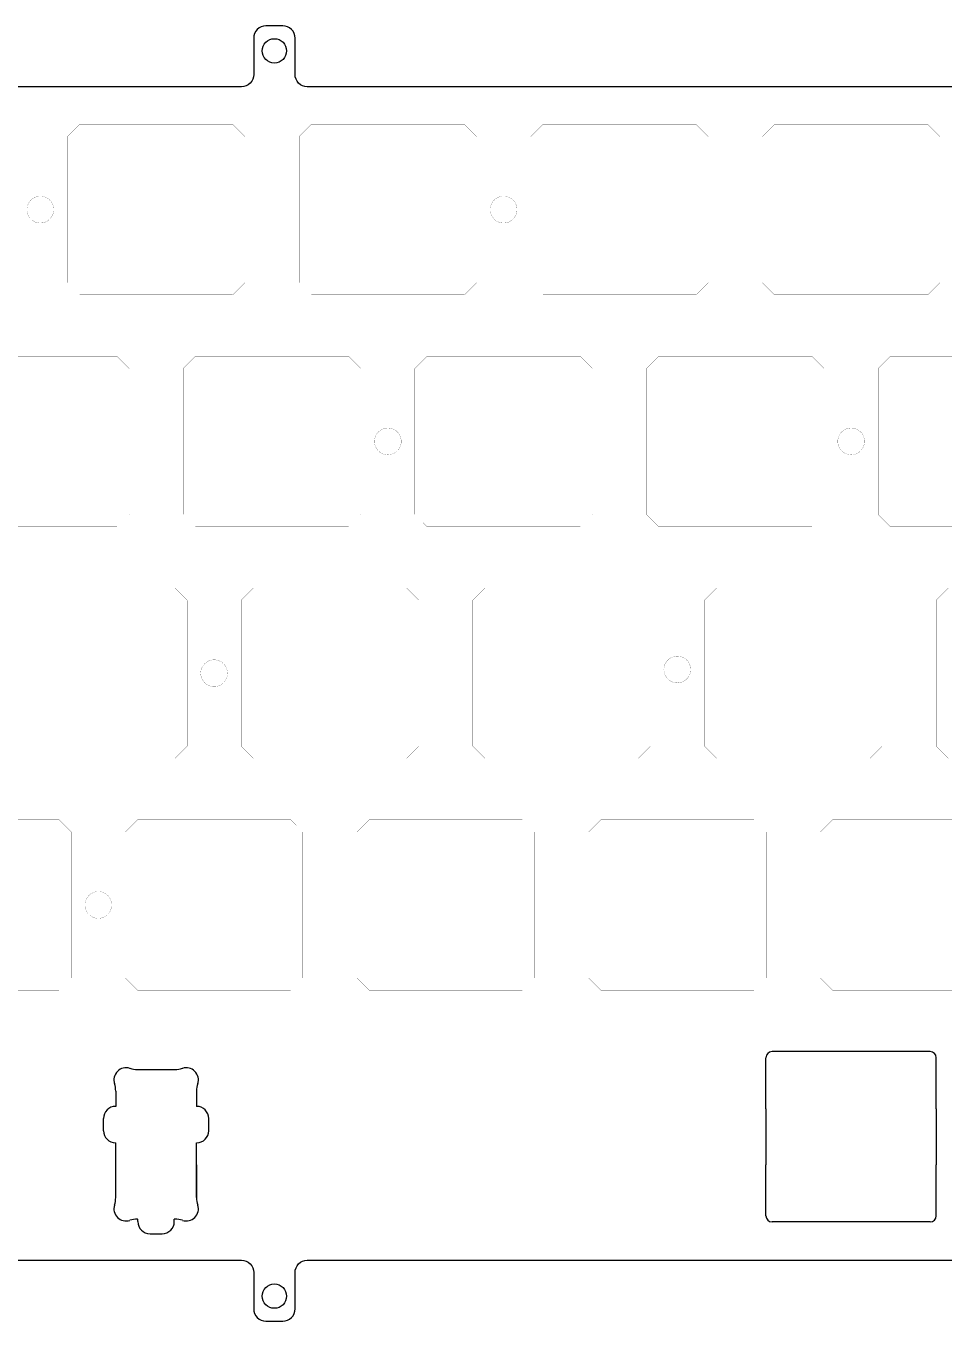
# Model space of a CAD drawing. Header units: millimetres. Extents: x 119 to 405, y 14 to 121.
# Drawn here: x 194.1 to 269.6, y 14.3 to 120.7 of the extents above; entities that cross this region are included whole.
import ezdxf

# ---------------------------------------------------------------- set-up
doc = ezdxf.new("R2010")
doc.units = ezdxf.units.MM
doc.layers.add('Mechanical1', color=6, linetype='Continuous')

msp = doc.modelspace()

# ---------------------------------------------------------------- linework, layer by layer
at = {"color": 7, "true_color": 0xffffff}
for p, q in [((268.45, 36.41), (255.45, 36.41)), ((254.95, 31.71), (254.95, 35.91)), ((268.95, 31.71), (268.95, 35.91)), ((203.26, 34.94), (206.35, 34.94)), ((201.48, 33.16), (201.48, 31.91)), ((208.13, 33.16), (208.13, 31.91)), ((200.48, 29.91), (200.48, 30.91)), ((209.13, 29.91), (209.13, 30.91)), ((254.95, 31.71), (254.95, 27.11)), ((268.95, 31.71), (268.95, 27.11)), ((201.48, 24.41), (201.48, 28.91)), ((208.13, 24.41), (208.13, 28.91)), ((208.13, 27.11), (208.13, 24.41)), ((254.95, 22.91), (254.95, 27.11)), ((268.95, 22.91), (268.95, 27.11)), ((203.26, 22.64), (203.3, 22.64)), ((203.3, 22.44), (203.3, 22.64)), ((206.3, 22.44), (206.3, 22.64)), ((206.35, 22.64), (206.3, 22.64)), ((268.45, 22.41), (255.45, 22.41)), ((204.3, 21.44), (205.3, 21.44))]:
    msp.add_line(p, q, dxfattribs=at)
for points in [[(216.23, 116.71), (216.23, 119.71, 0.414214), (215.23, 120.71), (213.83, 120.71, 0.414214), (212.83, 119.71), (212.83, 116.71, -0.414214), (211.83, 115.71), (131.4, 115.71, -0.414214), (130.4, 116.71), (130.4, 119.71, 0.414214), (129.4, 120.71), (128, 120.71)], [(311.21, 116.71), (311.21, 119.71, 0.414214), (310.21, 120.71), (308.81, 120.71, 0.414214), (307.81, 119.71), (307.81, 116.71, -0.414214), (306.81, 115.71), (217.23, 115.71, -0.414214), (216.23, 116.71)], [(128, 14.26), (129.4, 14.26, 0.414214), (130.4, 15.26), (130.4, 18.26, -0.414214), (131.4, 19.26), (211.83, 19.26, -0.414214), (212.83, 18.26), (212.83, 15.26, 0.414214), (213.83, 14.26)], [(213.83, 14.26), (215.23, 14.26, 0.414214), (216.23, 15.26), (216.23, 18.26, -0.414214), (217.23, 19.26), (306.81, 19.26, -0.414214), (307.81, 18.26), (307.81, 15.26, 0.414214), (308.81, 14.26)]]:
    msp.add_lwpolyline(points, format="xyb", dxfattribs=at)
for centre in [(214.53, 118.66), (214.53, 16.31)]:
    msp.add_circle(centre, 1, dxfattribs=at)
for centre, radius, start, end in [((255.45, 35.91), 0.5, 90, 180), ((268.45, 35.91), 0.5, 0, 90), ((202.33, 34.08), 1, 72.0237, 197.9763), ((203.26, 36.94), 2, 252.0237, 270), ((206.35, 36.94), 2, 270, 287.9763), ((207.28, 34.08), 1, 342.0237, 107.9763), ((199.48, 33.16), 2, 0, 17.9763), ((210.13, 33.16), 2, 162.0237, 180), ((201.48, 30.91), 1, 90, 180), ((208.13, 30.91), 1, 0, 90), ((201.48, 29.91), 1, 180, 270), ((208.13, 29.91), 1, 270, 0), ((202.33, 23.49), 1, 162.0237, 287.9763), ((199.48, 24.41), 2, 342.0237, 0), ((207.28, 23.49), 1, 252.0237, 17.9763), ((210.13, 24.41), 2, 180, 197.9763), ((203.26, 20.64), 2, 90, 107.9763), ((204.3, 22.44), 1, 180, 270), ((205.3, 22.44), 1, 270, 0), ((206.35, 20.64), 2, 72.0237, 90), ((255.45, 22.91), 0.5, 180, 270), ((268.45, 22.91), 0.5, 270, 360)]:
    msp.add_arc(centre, radius, start, end, dxfattribs=at)
at = {"layer": 'Mechanical1', "color": 7, "true_color": 0xffffff, "const_width": 0.0127}
for points in [[(197.51, 111.61), (198.51, 112.61)], [(198.51, 112.61), (211.11, 112.61)], [(211.11, 112.61), (212.11, 111.61)], [(216.56, 111.61), (217.56, 112.61)], [(217.56, 112.61), (230.16, 112.61)], [(230.16, 112.61), (231.16, 111.61)], [(235.61, 111.61), (236.61, 112.61)], [(236.61, 112.61), (249.21, 112.61)], [(249.21, 112.61), (250.21, 111.61)], [(254.66, 111.61), (255.66, 112.61)], [(255.66, 112.61), (268.26, 112.61)], [(268.26, 112.61), (269.26, 111.61)], [(197.51, 99.61), (197.51, 111.61)], [(212.11, 99.61), (212.11, 111.61)], [(216.56, 99.61), (216.56, 111.61)], [(231.16, 99.61), (231.16, 111.61)], [(235.61, 99.61), (235.61, 111.61)], [(250.21, 99.61), (250.21, 111.61)], [(254.66, 99.61), (254.66, 111.61)], [(269.26, 99.61), (269.26, 111.61)], [(197.51, 99.61), (198.51, 98.61)], [(211.11, 98.61), (212.11, 99.61)], [(216.56, 99.61), (217.56, 98.61)], [(230.16, 98.61), (231.16, 99.61)], [(235.61, 99.61), (236.61, 98.61)], [(249.21, 98.61), (250.21, 99.61)], [(254.66, 99.61), (255.66, 98.61)], [(268.26, 98.61), (269.26, 99.61)], [(198.51, 98.61), (211.11, 98.61)], [(217.56, 98.61), (230.16, 98.61)], [(236.61, 98.61), (249.21, 98.61)], [(255.66, 98.61), (268.26, 98.61)], [(188.98, 93.56), (201.58, 93.56)], [(201.58, 93.56), (202.58, 92.56)], [(207.03, 92.56), (208.03, 93.56)], [(208.03, 93.56), (220.63, 93.56)], [(220.63, 93.56), (221.63, 92.56)], [(226.08, 92.56), (227.08, 93.56)], [(227.08, 93.56), (239.68, 93.56)], [(239.68, 93.56), (240.68, 92.56)], [(245.13, 92.56), (246.13, 93.56)], [(246.13, 93.56), (258.73, 93.56)], [(258.73, 93.56), (259.73, 92.56)], [(264.18, 92.56), (265.18, 93.56)], [(265.18, 93.56), (277.78, 93.56)], [(202.58, 80.56), (202.58, 92.56)], [(207.03, 80.56), (207.03, 92.56)], [(221.63, 80.56), (221.63, 92.56)], [(226.08, 80.56), (226.08, 92.56)], [(240.68, 80.56), (240.68, 92.56)], [(245.13, 80.56), (245.13, 92.56)], [(259.73, 80.56), (259.73, 92.56)], [(264.18, 80.56), (264.18, 92.56)], [(201.58, 79.56), (202.58, 80.56)], [(207.03, 80.56), (208.03, 79.56)], [(220.63, 79.56), (221.63, 80.56)], [(226.08, 80.56), (227.08, 79.56)], [(239.68, 79.56), (240.68, 80.56)], [(245.13, 80.56), (246.13, 79.56)], [(258.73, 79.56), (259.73, 80.56)], [(264.18, 80.56), (265.18, 79.56)], [(188.98, 79.56), (201.58, 79.56)], [(208.03, 79.56), (220.63, 79.56)], [(227.08, 79.56), (239.68, 79.56)], [(246.13, 79.56), (258.73, 79.56)], [(265.18, 79.56), (277.78, 79.56)], [(193.75, 74.51), (206.35, 74.51)], [(206.35, 74.51), (207.35, 73.51)], [(211.8, 73.51), (212.8, 74.51)], [(212.8, 74.51), (225.4, 74.51)], [(225.4, 74.51), (226.4, 73.51)], [(230.85, 73.51), (231.85, 74.51)], [(231.85, 74.51), (244.45, 74.51)], [(244.45, 74.51), (245.45, 73.51)], [(249.9, 73.51), (250.9, 74.51)], [(250.9, 74.51), (263.5, 74.51)], [(263.5, 74.51), (264.5, 73.51)], [(268.95, 73.51), (269.95, 74.51)], [(207.35, 61.51), (207.35, 73.51)], [(211.8, 61.51), (211.8, 73.51)], [(226.4, 61.51), (226.4, 73.51)], [(230.85, 61.51), (230.85, 73.51)], [(245.45, 61.51), (245.45, 73.51)], [(249.9, 61.51), (249.9, 73.51)], [(264.5, 61.51), (264.5, 73.51)], [(268.95, 61.51), (268.95, 73.51)], [(206.35, 60.51), (207.35, 61.51)], [(211.8, 61.51), (212.8, 60.51)], [(225.4, 60.51), (226.4, 61.51)], [(230.85, 61.51), (231.85, 60.51)], [(244.45, 60.51), (245.45, 61.51)], [(249.9, 61.51), (250.9, 60.51)], [(263.5, 60.51), (264.5, 61.51)], [(268.95, 61.51), (269.95, 60.51)], [(193.75, 60.51), (206.35, 60.51)], [(212.8, 60.51), (225.4, 60.51)], [(231.85, 60.51), (244.45, 60.51)], [(250.9, 60.51), (263.5, 60.51)], [(184.22, 55.46), (196.82, 55.46)], [(196.82, 55.46), (197.82, 54.46)], [(202.27, 54.46), (203.27, 55.46)], [(203.27, 55.46), (215.87, 55.46)], [(215.87, 55.46), (216.87, 54.46)], [(221.32, 54.46), (222.32, 55.46)], [(222.32, 55.46), (234.92, 55.46)], [(234.92, 55.46), (235.92, 54.46)], [(240.37, 54.46), (241.37, 55.46)], [(241.37, 55.46), (253.97, 55.46)], [(253.97, 55.46), (254.97, 54.46)], [(259.42, 54.46), (260.42, 55.46)], [(260.42, 55.46), (273.02, 55.46)], [(197.82, 42.46), (197.82, 54.46)], [(202.27, 42.46), (202.27, 54.46)], [(216.87, 42.46), (216.87, 54.46)], [(221.32, 42.46), (221.32, 54.46)], [(235.92, 42.46), (235.92, 54.46)], [(240.37, 42.46), (240.37, 54.46)], [(254.97, 42.46), (254.97, 54.46)], [(259.42, 42.46), (259.42, 54.46)], [(196.82, 41.46), (197.82, 42.46)], [(202.27, 42.46), (203.27, 41.46)], [(215.87, 41.46), (216.87, 42.46)], [(221.32, 42.46), (222.32, 41.46)], [(234.92, 41.46), (235.92, 42.46)], [(240.37, 42.46), (241.37, 41.46)], [(253.97, 41.46), (254.97, 42.46)], [(259.42, 42.46), (260.42, 41.46)], [(184.22, 41.46), (196.82, 41.46)], [(203.27, 41.46), (215.87, 41.46)], [(222.32, 41.46), (234.92, 41.46)], [(241.37, 41.46), (253.97, 41.46)], [(260.42, 41.46), (273.02, 41.46)]]:
    msp.add_lwpolyline(points, dxfattribs=at)
at = {"layer": 'Mechanical1', "color": 7, "true_color": 0xffffff, "const_width": 0.00635}
for points in [[(198.51, 112.61, 1), (198.51, 112.61, 1)], [(198.51, 112.61, 1), (198.51, 112.61, 1)], [(211.11, 112.61, 1), (211.11, 112.61, 1)], [(211.11, 112.61, 1), (211.11, 112.61, 1)], [(217.56, 112.61, 1), (217.56, 112.61, 1)], [(217.56, 112.61, 1), (217.56, 112.61, 1)], [(230.16, 112.61, 1), (230.16, 112.61, 1)], [(230.16, 112.61, 1), (230.16, 112.61, 1)], [(236.61, 112.61, 1), (236.61, 112.61, 1)], [(236.61, 112.61, 1), (236.61, 112.61, 1)], [(249.21, 112.61, 1), (249.21, 112.61, 1)], [(249.21, 112.61, 1), (249.21, 112.61, 1)], [(255.66, 112.61, 1), (255.66, 112.61, 1)], [(255.66, 112.61, 1), (255.66, 112.61, 1)], [(268.26, 112.61, 1), (268.26, 112.61, 1)], [(268.26, 112.61, 1), (268.26, 112.61, 1)], [(197.51, 111.61, 1), (197.51, 111.61, 1)], [(197.51, 111.61, 1), (197.51, 111.61, 1)], [(212.11, 111.61, 1), (212.11, 111.61, 1)], [(212.11, 111.61, 1), (212.11, 111.61, 1)], [(216.56, 111.61, 1), (216.56, 111.61, 1)], [(216.56, 111.61, 1), (216.56, 111.61, 1)], [(231.16, 111.61, 1), (231.16, 111.61, 1)], [(231.16, 111.61, 1), (231.16, 111.61, 1)], [(235.61, 111.61, 1), (235.61, 111.61, 1)], [(235.61, 111.61, 1), (235.61, 111.61, 1)], [(250.21, 111.61, 1), (250.21, 111.61, 1)], [(250.21, 111.61, 1), (250.21, 111.61, 1)], [(254.66, 111.61, 1), (254.66, 111.61, 1)], [(254.66, 111.61, 1), (254.66, 111.61, 1)], [(269.26, 111.61, 1), (269.26, 111.61, 1)], [(269.26, 111.61, 1), (269.26, 111.61, 1)], [(195.28, 106.71, 1), (195.29, 106.71, 1)], [(195.28, 106.71, 1), (195.29, 106.71, 1)], [(233.38, 106.71, 1), (233.39, 106.71, 1)], [(233.38, 106.71, 1), (233.39, 106.71, 1)], [(194.18, 105.61, 1), (194.19, 105.61, 1)], [(194.18, 105.61, 1), (194.19, 105.61, 1)], [(196.38, 105.61, 1), (196.39, 105.61, 1)], [(196.38, 105.61, 1), (196.39, 105.61, 1)], [(232.28, 105.61, 1), (232.29, 105.61, 1)], [(232.28, 105.61, 1), (232.29, 105.61, 1)], [(234.48, 105.61, 1), (234.49, 105.61, 1)], [(234.48, 105.61, 1), (234.49, 105.61, 1)], [(195.28, 104.51, 1), (195.29, 104.51, 1)], [(195.28, 104.51, 1), (195.29, 104.51, 1)], [(233.38, 104.51, 1), (233.39, 104.51, 1)], [(233.38, 104.51, 1), (233.39, 104.51, 1)], [(197.51, 99.61, 1), (197.51, 99.61, 1)], [(197.51, 99.61, 1), (197.51, 99.61, 1)], [(212.11, 99.61, 1), (212.11, 99.61, 1)], [(212.11, 99.61, 1), (212.11, 99.61, 1)], [(216.56, 99.61, 1), (216.56, 99.61, 1)], [(216.56, 99.61, 1), (216.56, 99.61, 1)], [(231.16, 99.61, 1), (231.16, 99.61, 1)], [(231.16, 99.61, 1), (231.16, 99.61, 1)], [(235.61, 99.61, 1), (235.61, 99.61, 1)], [(235.61, 99.61, 1), (235.61, 99.61, 1)], [(250.21, 99.61, 1), (250.21, 99.61, 1)], [(250.21, 99.61, 1), (250.21, 99.61, 1)], [(254.66, 99.61, 1), (254.66, 99.61, 1)], [(254.66, 99.61, 1), (254.66, 99.61, 1)], [(269.26, 99.61, 1), (269.26, 99.61, 1)], [(269.26, 99.61, 1), (269.26, 99.61, 1)], [(198.51, 98.61, 1), (198.51, 98.61, 1)], [(198.51, 98.61, 1), (198.51, 98.61, 1)], [(211.11, 98.61, 1), (211.11, 98.61, 1)], [(211.11, 98.61, 1), (211.11, 98.61, 1)], [(217.56, 98.61, 1), (217.56, 98.61, 1)], [(217.56, 98.61, 1), (217.56, 98.61, 1)], [(230.16, 98.61, 1), (230.16, 98.61, 1)], [(230.16, 98.61, 1), (230.16, 98.61, 1)], [(236.61, 98.61, 1), (236.61, 98.61, 1)], [(236.61, 98.61, 1), (236.61, 98.61, 1)], [(249.21, 98.61, 1), (249.21, 98.61, 1)], [(249.21, 98.61, 1), (249.21, 98.61, 1)], [(255.66, 98.61, 1), (255.66, 98.61, 1)], [(255.66, 98.61, 1), (255.66, 98.61, 1)], [(268.26, 98.61, 1), (268.26, 98.61, 1)], [(268.26, 98.61, 1), (268.26, 98.61, 1)], [(201.58, 93.56, 1), (201.59, 93.56, 1)], [(201.58, 93.56, 1), (201.59, 93.56, 1)], [(208.03, 93.56, 1), (208.04, 93.56, 1)], [(208.03, 93.56, 1), (208.04, 93.56, 1)], [(220.63, 93.56, 1), (220.64, 93.56, 1)], [(220.63, 93.56, 1), (220.64, 93.56, 1)], [(227.08, 93.56, 1), (227.09, 93.56, 1)], [(227.08, 93.56, 1), (227.09, 93.56, 1)], [(239.68, 93.56, 1), (239.69, 93.56, 1)], [(239.68, 93.56, 1), (239.69, 93.56, 1)], [(246.13, 93.56, 1), (246.14, 93.56, 1)], [(246.13, 93.56, 1), (246.14, 93.56, 1)], [(258.73, 93.56, 1), (258.74, 93.56, 1)], [(258.73, 93.56, 1), (258.74, 93.56, 1)], [(265.18, 93.56, 1), (265.19, 93.56, 1)], [(265.18, 93.56, 1), (265.19, 93.56, 1)], [(202.58, 92.56, 1), (202.59, 92.56, 1)], [(202.58, 92.56, 1), (202.59, 92.56, 1)], [(207.03, 92.56, 1), (207.04, 92.56, 1)], [(207.03, 92.56, 1), (207.04, 92.56, 1)], [(221.63, 92.56, 1), (221.64, 92.56, 1)], [(221.63, 92.56, 1), (221.64, 92.56, 1)], [(226.08, 92.56, 1), (226.09, 92.56, 1)], [(226.08, 92.56, 1), (226.09, 92.56, 1)], [(240.68, 92.56, 1), (240.69, 92.56, 1)], [(240.68, 92.56, 1), (240.69, 92.56, 1)], [(245.13, 92.56, 1), (245.14, 92.56, 1)], [(245.13, 92.56, 1), (245.14, 92.56, 1)], [(259.73, 92.56, 1), (259.74, 92.56, 1)], [(259.73, 92.56, 1), (259.74, 92.56, 1)], [(264.18, 92.56, 1), (264.19, 92.56, 1)], [(264.18, 92.56, 1), (264.19, 92.56, 1)], [(223.86, 87.66, 1), (223.86, 87.66, 1)], [(223.86, 87.66, 1), (223.86, 87.66, 1)], [(261.96, 87.66, 1), (261.96, 87.66, 1)], [(261.96, 87.66, 1), (261.96, 87.66, 1)], [(222.76, 86.56, 1), (222.76, 86.56, 1)], [(222.76, 86.56, 1), (222.76, 86.56, 1)], [(224.96, 86.56, 1), (224.96, 86.56, 1)], [(224.96, 86.56, 1), (224.96, 86.56, 1)], [(260.86, 86.56, 1), (260.86, 86.56, 1)], [(260.86, 86.56, 1), (260.86, 86.56, 1)], [(263.06, 86.56, 1), (263.06, 86.56, 1)], [(263.06, 86.56, 1), (263.06, 86.56, 1)], [(223.86, 85.46, 1), (223.86, 85.46, 1)], [(223.86, 85.46, 1), (223.86, 85.46, 1)], [(261.96, 85.46, 1), (261.96, 85.46, 1)], [(261.96, 85.46, 1), (261.96, 85.46, 1)], [(202.58, 80.56, 1), (202.59, 80.56, 1)], [(202.58, 80.56, 1), (202.59, 80.56, 1)], [(207.03, 80.56, 1), (207.04, 80.56, 1)], [(207.03, 80.56, 1), (207.04, 80.56, 1)], [(221.63, 80.56, 1), (221.64, 80.56, 1)], [(221.63, 80.56, 1), (221.64, 80.56, 1)], [(226.08, 80.56, 1), (226.09, 80.56, 1)], [(226.08, 80.56, 1), (226.09, 80.56, 1)], [(240.68, 80.56, 1), (240.69, 80.56, 1)], [(240.68, 80.56, 1), (240.69, 80.56, 1)], [(245.13, 80.56, 1), (245.14, 80.56, 1)], [(245.13, 80.56, 1), (245.14, 80.56, 1)], [(259.73, 80.56, 1), (259.74, 80.56, 1)], [(259.73, 80.56, 1), (259.74, 80.56, 1)], [(264.18, 80.56, 1), (264.19, 80.56, 1)], [(264.18, 80.56, 1), (264.19, 80.56, 1)], [(201.58, 79.56, 1), (201.59, 79.56, 1)], [(201.58, 79.56, 1), (201.59, 79.56, 1)], [(208.03, 79.56, 1), (208.04, 79.56, 1)], [(208.03, 79.56, 1), (208.04, 79.56, 1)], [(220.63, 79.56, 1), (220.64, 79.56, 1)], [(220.63, 79.56, 1), (220.64, 79.56, 1)], [(227.08, 79.56, 1), (227.09, 79.56, 1)], [(227.08, 79.56, 1), (227.09, 79.56, 1)], [(239.68, 79.56, 1), (239.69, 79.56, 1)], [(239.68, 79.56, 1), (239.69, 79.56, 1)], [(246.13, 79.56, 1), (246.14, 79.56, 1)], [(246.13, 79.56, 1), (246.14, 79.56, 1)], [(258.73, 79.56, 1), (258.74, 79.56, 1)], [(258.73, 79.56, 1), (258.74, 79.56, 1)], [(265.18, 79.56, 1), (265.19, 79.56, 1)], [(265.18, 79.56, 1), (265.19, 79.56, 1)], [(206.34, 74.51, 1), (206.35, 74.51, 1)], [(206.34, 74.51, 1), (206.35, 74.51, 1)], [(212.79, 74.51, 1), (212.8, 74.51, 1)], [(212.79, 74.51, 1), (212.8, 74.51, 1)], [(225.39, 74.51, 1), (225.4, 74.51, 1)], [(225.39, 74.51, 1), (225.4, 74.51, 1)], [(231.84, 74.51, 1), (231.85, 74.51, 1)], [(231.84, 74.51, 1), (231.85, 74.51, 1)], [(244.44, 74.51, 1), (244.45, 74.51, 1)], [(244.44, 74.51, 1), (244.45, 74.51, 1)], [(250.89, 74.51, 1), (250.9, 74.51, 1)], [(250.89, 74.51, 1), (250.9, 74.51, 1)], [(263.49, 74.51, 1), (263.5, 74.51, 1)], [(263.49, 74.51, 1), (263.5, 74.51, 1)], [(207.34, 73.51, 1), (207.35, 73.51, 1)], [(207.34, 73.51, 1), (207.35, 73.51, 1)], [(211.79, 73.51, 1), (211.8, 73.51, 1)], [(211.79, 73.51, 1), (211.8, 73.51, 1)], [(226.39, 73.51, 1), (226.4, 73.51, 1)], [(226.39, 73.51, 1), (226.4, 73.51, 1)], [(230.84, 73.51, 1), (230.85, 73.51, 1)], [(230.84, 73.51, 1), (230.85, 73.51, 1)], [(245.44, 73.51, 1), (245.45, 73.51, 1)], [(245.44, 73.51, 1), (245.45, 73.51, 1)], [(249.89, 73.51, 1), (249.9, 73.51, 1)], [(249.89, 73.51, 1), (249.9, 73.51, 1)], [(264.49, 73.51, 1), (264.5, 73.51, 1)], [(264.49, 73.51, 1), (264.5, 73.51, 1)], [(268.94, 73.51, 1), (268.95, 73.51, 1)], [(268.94, 73.51, 1), (268.95, 73.51, 1)], [(209.57, 68.61, 1), (209.57, 68.61, 1)], [(209.57, 68.61, 1), (209.57, 68.61, 1)], [(247.66, 68.91, 1), (247.66, 68.91, 1)], [(247.66, 68.91, 1), (247.66, 68.91, 1)], [(208.47, 67.51, 1), (208.47, 67.51, 1)], [(208.47, 67.51, 1), (208.47, 67.51, 1)], [(210.67, 67.51, 1), (210.67, 67.51, 1)], [(210.67, 67.51, 1), (210.67, 67.51, 1)], [(246.56, 67.81, 1), (246.56, 67.81, 1)], [(246.56, 67.81, 1), (246.56, 67.81, 1)], [(248.76, 67.81, 1), (248.76, 67.81, 1)], [(248.76, 67.81, 1), (248.76, 67.81, 1)], [(209.57, 66.41, 1), (209.57, 66.41, 1)], [(209.57, 66.41, 1), (209.57, 66.41, 1)], [(247.66, 66.71, 1), (247.66, 66.71, 1)], [(247.66, 66.71, 1), (247.66, 66.71, 1)], [(207.34, 61.51, 1), (207.35, 61.51, 1)], [(207.34, 61.51, 1), (207.35, 61.51, 1)], [(211.79, 61.51, 1), (211.8, 61.51, 1)], [(211.79, 61.51, 1), (211.8, 61.51, 1)], [(226.39, 61.51, 1), (226.4, 61.51, 1)], [(226.39, 61.51, 1), (226.4, 61.51, 1)], [(230.84, 61.51, 1), (230.85, 61.51, 1)], [(230.84, 61.51, 1), (230.85, 61.51, 1)], [(245.44, 61.51, 1), (245.45, 61.51, 1)], [(245.44, 61.51, 1), (245.45, 61.51, 1)], [(249.89, 61.51, 1), (249.9, 61.51, 1)], [(249.89, 61.51, 1), (249.9, 61.51, 1)], [(264.49, 61.51, 1), (264.5, 61.51, 1)], [(264.49, 61.51, 1), (264.5, 61.51, 1)], [(268.94, 61.51, 1), (268.95, 61.51, 1)], [(268.94, 61.51, 1), (268.95, 61.51, 1)], [(206.34, 60.51, 1), (206.35, 60.51, 1)], [(206.34, 60.51, 1), (206.35, 60.51, 1)], [(212.79, 60.51, 1), (212.8, 60.51, 1)], [(212.79, 60.51, 1), (212.8, 60.51, 1)], [(225.39, 60.51, 1), (225.4, 60.51, 1)], [(225.39, 60.51, 1), (225.4, 60.51, 1)], [(231.84, 60.51, 1), (231.85, 60.51, 1)], [(231.84, 60.51, 1), (231.85, 60.51, 1)], [(244.44, 60.51, 1), (244.45, 60.51, 1)], [(244.44, 60.51, 1), (244.45, 60.51, 1)], [(250.89, 60.51, 1), (250.9, 60.51, 1)], [(250.89, 60.51, 1), (250.9, 60.51, 1)], [(263.49, 60.51, 1), (263.5, 60.51, 1)], [(263.49, 60.51, 1), (263.5, 60.51, 1)], [(196.82, 55.46, 1), (196.82, 55.46, 1)], [(196.82, 55.46, 1), (196.82, 55.46, 1)], [(203.27, 55.46, 1), (203.27, 55.46, 1)], [(203.27, 55.46, 1), (203.27, 55.46, 1)], [(215.87, 55.46, 1), (215.87, 55.46, 1)], [(215.87, 55.46, 1), (215.87, 55.46, 1)], [(222.32, 55.46, 1), (222.32, 55.46, 1)], [(222.32, 55.46, 1), (222.32, 55.46, 1)], [(234.92, 55.46, 1), (234.92, 55.46, 1)], [(234.92, 55.46, 1), (234.92, 55.46, 1)], [(241.37, 55.46, 1), (241.37, 55.46, 1)], [(241.37, 55.46, 1), (241.37, 55.46, 1)], [(253.97, 55.46, 1), (253.97, 55.46, 1)], [(253.97, 55.46, 1), (253.97, 55.46, 1)], [(260.42, 55.46, 1), (260.42, 55.46, 1)], [(260.42, 55.46, 1), (260.42, 55.46, 1)], [(197.82, 54.46, 1), (197.82, 54.46, 1)], [(197.82, 54.46, 1), (197.82, 54.46, 1)], [(202.27, 54.46, 1), (202.27, 54.46, 1)], [(202.27, 54.46, 1), (202.27, 54.46, 1)], [(216.87, 54.46, 1), (216.87, 54.46, 1)], [(216.87, 54.46, 1), (216.87, 54.46, 1)], [(221.32, 54.46, 1), (221.32, 54.46, 1)], [(221.32, 54.46, 1), (221.32, 54.46, 1)], [(235.92, 54.46, 1), (235.92, 54.46, 1)], [(235.92, 54.46, 1), (235.92, 54.46, 1)], [(240.37, 54.46, 1), (240.37, 54.46, 1)], [(240.37, 54.46, 1), (240.37, 54.46, 1)], [(254.97, 54.46, 1), (254.97, 54.46, 1)], [(254.97, 54.46, 1), (254.97, 54.46, 1)], [(259.42, 54.46, 1), (259.42, 54.46, 1)], [(259.42, 54.46, 1), (259.42, 54.46, 1)], [(200.04, 49.56, 1), (200.05, 49.56, 1)], [(200.04, 49.56, 1), (200.05, 49.56, 1)], [(198.94, 48.46, 1), (198.95, 48.46, 1)], [(198.94, 48.46, 1), (198.95, 48.46, 1)], [(201.14, 48.46, 1), (201.15, 48.46, 1)], [(201.14, 48.46, 1), (201.15, 48.46, 1)], [(200.04, 47.36, 1), (200.05, 47.36, 1)], [(200.04, 47.36, 1), (200.05, 47.36, 1)], [(197.82, 42.46, 1), (197.82, 42.46, 1)], [(197.82, 42.46, 1), (197.82, 42.46, 1)], [(202.27, 42.46, 1), (202.27, 42.46, 1)], [(202.27, 42.46, 1), (202.27, 42.46, 1)], [(216.87, 42.46, 1), (216.87, 42.46, 1)], [(216.87, 42.46, 1), (216.87, 42.46, 1)], [(221.32, 42.46, 1), (221.32, 42.46, 1)], [(221.32, 42.46, 1), (221.32, 42.46, 1)], [(235.92, 42.46, 1), (235.92, 42.46, 1)], [(235.92, 42.46, 1), (235.92, 42.46, 1)], [(240.37, 42.46, 1), (240.37, 42.46, 1)], [(240.37, 42.46, 1), (240.37, 42.46, 1)], [(254.97, 42.46, 1), (254.97, 42.46, 1)], [(254.97, 42.46, 1), (254.97, 42.46, 1)], [(259.42, 42.46, 1), (259.42, 42.46, 1)], [(259.42, 42.46, 1), (259.42, 42.46, 1)], [(196.82, 41.46, 1), (196.82, 41.46, 1)], [(196.82, 41.46, 1), (196.82, 41.46, 1)], [(203.27, 41.46, 1), (203.27, 41.46, 1)], [(203.27, 41.46, 1), (203.27, 41.46, 1)], [(215.87, 41.46, 1), (215.87, 41.46, 1)], [(215.87, 41.46, 1), (215.87, 41.46, 1)], [(222.32, 41.46, 1), (222.32, 41.46, 1)], [(222.32, 41.46, 1), (222.32, 41.46, 1)], [(234.92, 41.46, 1), (234.92, 41.46, 1)], [(234.92, 41.46, 1), (234.92, 41.46, 1)], [(241.37, 41.46, 1), (241.37, 41.46, 1)], [(241.37, 41.46, 1), (241.37, 41.46, 1)], [(253.97, 41.46, 1), (253.97, 41.46, 1)], [(253.97, 41.46, 1), (253.97, 41.46, 1)], [(260.42, 41.46, 1), (260.42, 41.46, 1)], [(260.42, 41.46, 1), (260.42, 41.46, 1)]]:
    msp.add_lwpolyline(points, format="xyb", close=True, dxfattribs=at)
at = {"layer": 'Mechanical1', "color": 7, "true_color": 0xffffff, "const_width": 0.0127}
for points in [[(194.18, 105.61, -0.414214), (195.28, 106.71)], [(195.28, 106.71, -0.414214), (196.38, 105.61)], [(232.28, 105.61, -0.414214), (233.38, 106.71)], [(233.38, 106.71, -0.414214), (234.48, 105.61)], [(195.28, 104.51, -0.414214), (194.18, 105.61)], [(196.38, 105.61, -0.414214), (195.28, 104.51)], [(233.38, 104.51, -0.414214), (232.28, 105.61)], [(234.48, 105.61, -0.414214), (233.38, 104.51)], [(222.76, 86.56, -0.414214), (223.86, 87.66)], [(223.86, 87.66, -0.414214), (224.96, 86.56)], [(260.86, 86.56, -0.414214), (261.96, 87.66)], [(261.96, 87.66, -0.414214), (263.06, 86.56)], [(223.86, 85.46, -0.414214), (222.76, 86.56)], [(224.96, 86.56, -0.414214), (223.86, 85.46)], [(261.96, 85.46, -0.414214), (260.86, 86.56)], [(263.06, 86.56, -0.414214), (261.96, 85.46)], [(208.47, 67.51, -0.414214), (209.57, 68.61)], [(209.57, 68.61, -0.414214), (210.67, 67.51)], [(246.56, 67.81, -0.414214), (247.66, 68.91)], [(247.66, 68.91, -0.414214), (248.76, 67.81)], [(209.57, 66.41, -0.414214), (208.47, 67.51)], [(210.67, 67.51, -0.414214), (209.57, 66.41)], [(247.66, 66.71, -0.414214), (246.56, 67.81)], [(248.76, 67.81, -0.414214), (247.66, 66.71)], [(198.95, 48.46, -0.414214), (200.05, 49.56)], [(200.05, 49.56, -0.414214), (201.15, 48.46)], [(200.05, 47.36, -0.414214), (198.95, 48.46)], [(201.15, 48.46, -0.414214), (200.05, 47.36)]]:
    msp.add_lwpolyline(points, format="xyb", dxfattribs=at)

doc.saveas('drawing.dxf')
